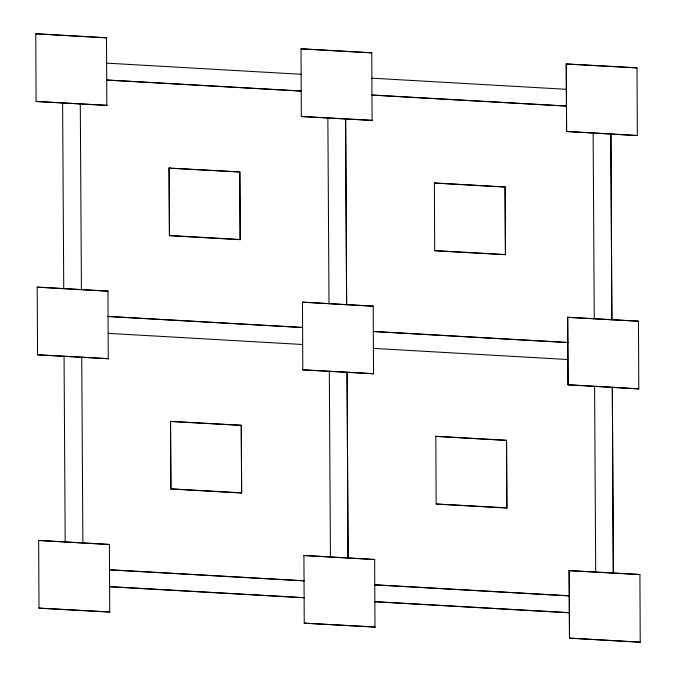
<?xml version="1.0" encoding="UTF-8"?>
<svg xmlns="http://www.w3.org/2000/svg" width="676" height="676" viewBox="0 0 676 676"><rect width="100%" height="100%" fill="white"/><g stroke="black" fill="none" stroke-linecap="round" stroke-linejoin="round"><path stroke-width="1.01" d="M35.769 33.8L106.504 37.805L35.769 33.8L36.09 101.476L106.884 105.363L36.09 101.476M62.614 102.98L63.738 288.635M80.3 103.977L81.424 289.632M106.647 63.138L301.107 74.284M37.214 287.131L107.949 291.136L37.214 287.131L37.535 354.807L108.337 358.694L37.535 354.807M64.059 356.311L65.192 541.966M169.059 168.104L239.853 171.983L240.174 239.659L169.439 235.654L169.059 168.104L239.853 171.983M81.745 357.308L82.869 542.963M108.194 333.361L302.645 344.498M169.439 235.654L169.118 167.978M38.659 540.462L109.394 544.467L38.659 540.462L38.988 608.138L109.782 612.025L38.988 608.138M301.023 48.824L371.758 52.838L301.023 48.824L301.344 116.5L372.146 120.387L301.344 116.5M327.868 118.004L329.001 303.659M170.504 421.435L241.298 425.314L241.628 492.99L170.893 488.985L170.504 421.435L241.298 425.314M371.901 78.171L566.361 89.308M170.893 488.985L170.563 421.309M302.468 302.155L373.203 306.169L302.468 302.155L302.797 369.831L373.591 373.718L302.797 369.831M329.322 371.335L330.446 556.99M434.372 183.01L505.107 187.015L434.372 183.01L434.702 250.686L505.437 254.691L505.107 187.015M373.448 348.385L567.908 359.531M434.702 250.686L505.496 254.565M303.921 555.486L374.656 559.5L303.921 555.486L304.242 623.162L375.036 627.049L304.242 623.162M566.218 63.975L637.012 67.862L637.341 135.538L566.606 131.533L566.218 63.975L637.012 67.862M566.606 131.533L566.277 63.857M593.131 133.037L594.255 318.692M435.826 436.341L506.561 440.346L435.826 436.341L436.147 504.017L506.882 508.022L506.561 440.346M436.147 504.017L506.941 507.896M637.341 135.538L566.665 131.406M567.663 317.306L638.465 321.193L638.786 388.869L568.051 384.864L567.663 317.306L638.465 321.193M568.051 384.864L567.73 317.188M594.576 386.368L595.7 572.023M638.786 388.869L568.11 384.737M569.116 570.637L639.91 574.524L640.231 642.2L569.496 638.195L569.116 570.637L639.91 574.524M569.496 638.195L569.175 570.519M640.231 642.2L569.564 638.068M169.507 235.535L240.242 239.541M170.952 488.866L241.687 492.872M505.048 187.134L505.437 254.691M506.493 440.465L506.882 508.022M371.758 52.838L372.079 120.514M373.203 306.169L373.532 373.845M374.656 559.5L374.977 627.176M239.794 172.11L240.174 239.659M241.239 425.441L241.628 492.99M106.504 37.805L106.825 105.481M107.949 291.136L108.27 358.812M109.394 544.467L109.723 612.143M106.74 80.03L301.268 91.049L106.74 80.03M108.092 316.469L302.62 327.488L108.092 316.469M345.622 118.883L346.619 304.783L345.622 118.883M109.546 569.8L304.065 580.819L109.546 569.8M109.639 586.692L304.158 597.711L109.639 586.692M372.003 95.054L566.522 106.073L372.003 95.054M347.067 372.214L348.064 558.114L347.067 372.214M373.355 331.502L567.874 342.521L373.355 331.502M610.876 133.916L611.873 319.816L610.876 133.916M374.8 584.833L569.319 595.852L374.8 584.833M374.893 601.716L569.42 612.735L374.893 601.716M612.321 387.247L613.318 573.138L612.321 387.247"/></g></svg>
